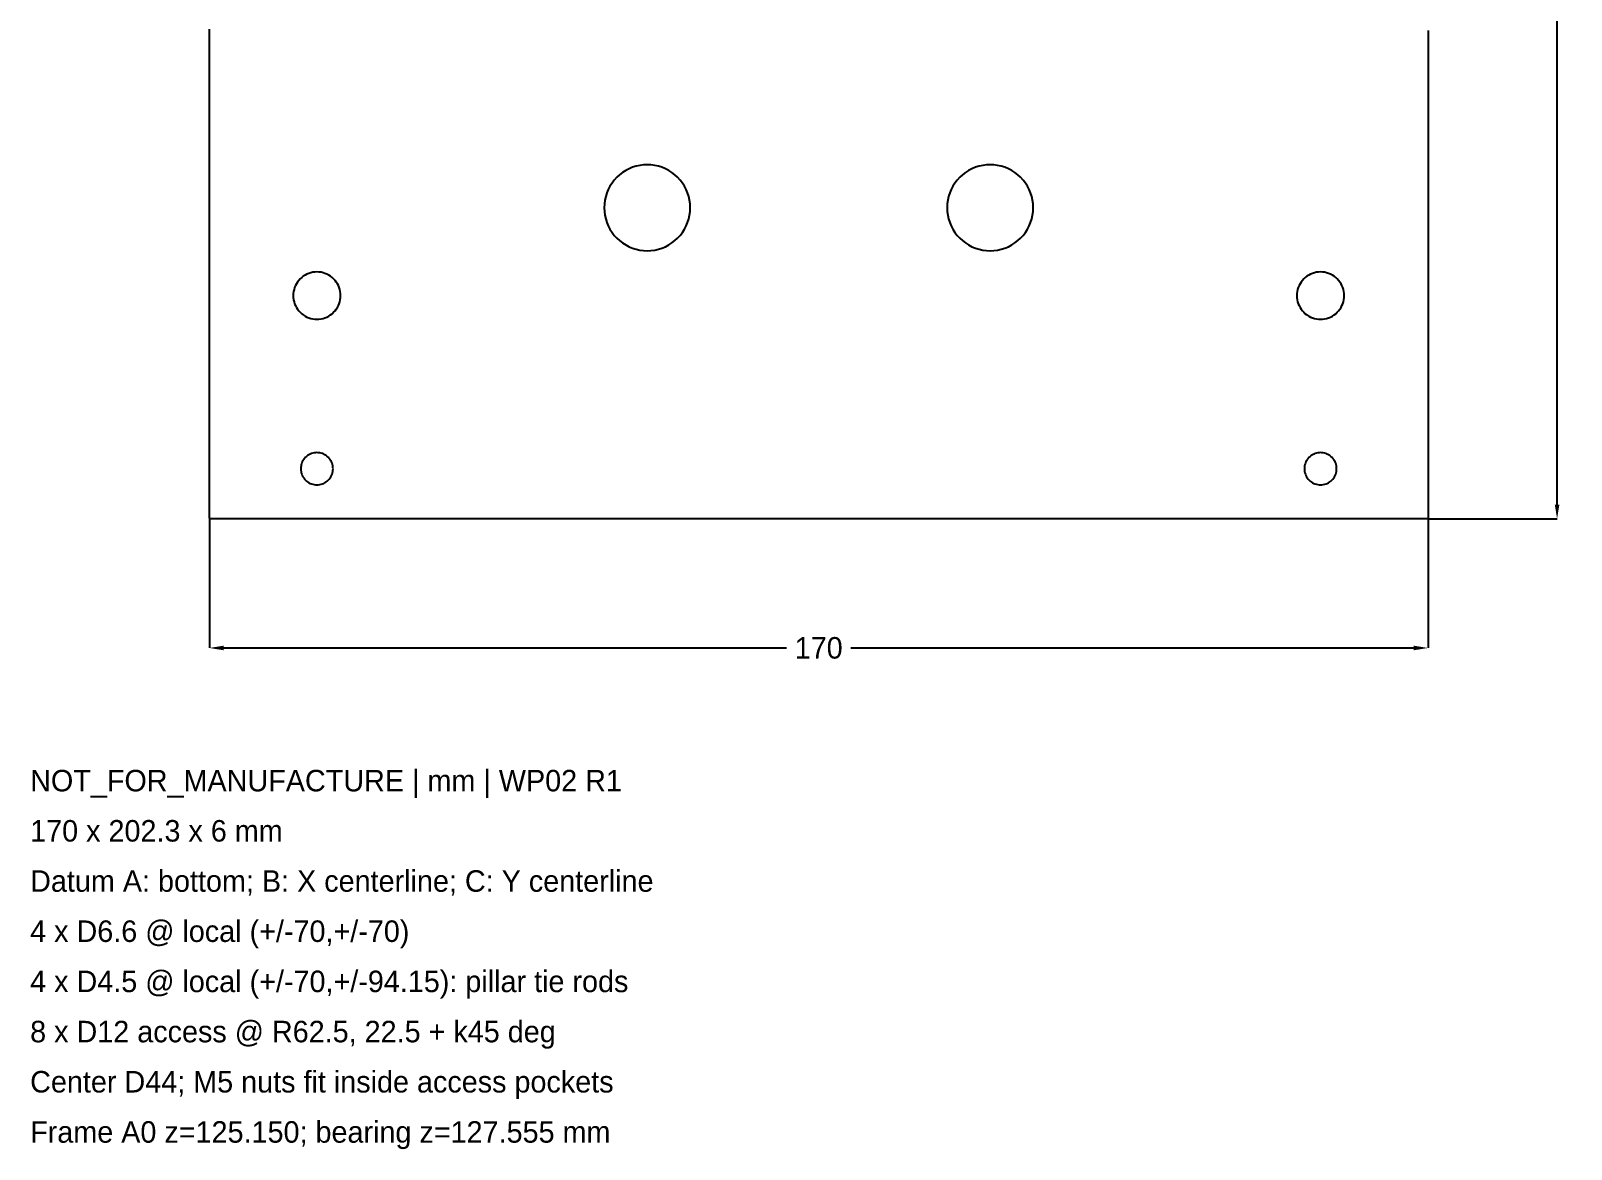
# Model space of a CAD drawing. Header units: millimetres. Extents: x -110 to 794, y -560 to 126.
# Drawn here: x -109.9 to 105, y -189.1 to -33.1 of the extents above; entities that cross this region are included whole.
import ezdxf

# ---------------------------------------------------------------- set-up
doc = ezdxf.new("R2010")
doc.units = ezdxf.units.MM
for name, color, linetype in [('REFERENCE_DIMENSIONS', 2, 'Continuous'), ('REFERENCE_GEOMETRY', 7, 'Continuous'), ('REFERENCE_NOTES', 3, 'Continuous')]:
    doc.layers.add(name, color=color, linetype=linetype)
doc.dimstyles.get("Standard").update_dxf_attribs({"dimtxt": 2.5, "dimasz": 2.5, "dimexe": 1.25, "dimexo": 0.625, "dimtad": 1, "dimcen": 2.5, "dimazin": 3, "dimtfac": 1, "dimtmove": 0, "dimatfit": 3})

# ---------------------------------------------------------------- blocks, each defined once
blk = doc.blocks.new('_CLOSEDFILLED')
at = {"color": 0, "linetype": 'BYBLOCK'}
blk.add_solid([(-1, 0.16), (0, 0), (-1, -0.16)], dxfattribs=at)
blk = doc.blocks.new('*D1')
for p, q in [((-85, -101.15), (-85, -119.15)), ((85, -101.15), (85, -119.15)), ((-83, -119.15), (-4.5, -119.15)), ((4.5, -119.15), (83, -119.15))]:
    blk.add_line(p, q)
at = {"layer": 'Defpoints'}
for p in [(-85, -101.15), (85, -101.15), (-85, -119.15)]:
    blk.add_point(p, dxfattribs=at)
at = {"layer": 'REFERENCE_DIMENSIONS', "xscale": 2, "yscale": 2, "rotation": 180}
blk.add_blockref('_CLOSEDFILLED', (-85, -119.15), dxfattribs=at)
at = {"layer": 'REFERENCE_DIMENSIONS', "xscale": 2, "yscale": 2}
blk.add_blockref('_CLOSEDFILLED', (85, -119.15), dxfattribs=at)
at = {"layer": 'REFERENCE_DIMENSIONS', "insert": (0, -119.15), "char_height": 3, "attachment_point": 5}
blk.add_mtext('170', dxfattribs=at)
blk = doc.blocks.new('*D2')
for p, q in [((85, 101.15), (103, 101.15)), ((103, 7.5), (103, 99.15)), ((103, -99.15), (103, -7.5)), ((85, -101.15), (103, -101.15))]:
    blk.add_line(p, q)
at = {"layer": 'Defpoints'}
for p in [(85, 101.15), (85, -101.15), (103, -101.15)]:
    blk.add_point(p, dxfattribs=at)
at = {"layer": 'REFERENCE_DIMENSIONS', "xscale": 2, "yscale": 2}
for p, rotation in [((103, 101.15), 90), ((103, -101.15), 270)]:
    blk.add_blockref('_CLOSEDFILLED', p, dxfattribs=dict(at, rotation=rotation))
at = {"layer": 'REFERENCE_DIMENSIONS', "insert": (103, 0), "char_height": 3, "attachment_point": 5, "rotation": 90}
blk.add_mtext('202,3', dxfattribs=at)

msp = doc.modelspace()

# ---------------------------------------------------------------- linework, layer by layer
at = {"layer": 'REFERENCE_GEOMETRY'}
msp.add_lwpolyline([(85, -33.0387), (85, -33.2887), (85, -33.5386), (85, -33.7886), (85, -34.0385), (85, -34.2885), (85, -34.5384), (85, -34.7884), (85, -35.0383), (85, -35.2883), (85, -35.5382), (85, -35.7882), (85, -36.0381), (85, -36.2881), (85, -36.538), (85, -36.788), (85, -37.0379), (85, -37.2879), (85, -37.5378), (85, -37.7878), (85, -38.0377), (85, -38.2877), (85, -38.5376), (85, -38.7876), (85, -39.0375), (85, -39.2875), (85, -39.5374), (85, -39.7874), (85, -40.0373), (85, -40.2873), (85, -40.5372), (85, -40.7872), (85, -41.0371), (85, -41.2871), (85, -41.537), (85, -41.787), (85, -42.0369), (85, -42.2869), (85, -42.5368), (85, -42.7868), (85, -43.0367), (85, -43.2867), (85, -43.5366), (85, -43.7866), (85, -44.0365), (85, -44.2865), (85, -44.5364), (85, -44.7864), (85, -45.0363), (85, -45.2863), (85, -45.5362), (85, -45.7862), (85, -46.0361), (85, -46.2861), (85, -46.536), (85, -46.786), (85, -47.0359), (85, -47.2859), (85, -47.5358), (85, -47.7858), (85, -48.0357), (85, -48.2856), (85, -48.5356), (85, -48.7855), (85, -49.0355), (85, -49.2854), (85, -49.5354), (85, -49.7853), (85, -50.0353), (85, -50.2852), (85, -50.5352), (85, -50.7851), (85, -51.0351), (85, -51.285), (85, -51.535), (85, -51.7849), (85, -52.0349), (85, -52.2848), (85, -52.5348), (85, -52.7847), (85, -53.0347), (85, -53.2846), (85, -53.5346), (85, -53.7845), (85, -54.0345), (85, -54.2844), (85, -54.5344), (85, -54.7843), (85, -55.0343), (85, -55.2842), (85, -55.5342), (85, -55.7841), (85, -56.0341), (85, -56.284), (85, -56.534), (85, -56.7839), (85, -57.0339), (85, -57.2838), (85, -57.5338), (85, -57.7837), (85, -58.0337), (85, -58.2836), (85, -58.5336), (85, -58.7835), (85, -59.0335), (85, -59.2834), (85, -59.5334), (85, -59.7833), (85, -60.0333), (85, -60.2832), (85, -60.5332), (85, -60.7831), (85, -61.0331), (85, -61.283), (85, -61.533), (85, -61.7829), (85, -62.0329), (85, -62.2828), (85, -62.5328), (85, -62.7827), (85, -63.0327), (85, -63.2826), (85, -63.5326), (85, -63.7825), (85, -64.0325), (85, -64.2824), (85, -64.5324), (85, -64.7823), (85, -65.0323), (85, -65.2822), (85, -65.5322), (85, -65.7821), (85, -66.0321), (85, -66.282), (85, -66.532), (85, -66.7819), (85, -67.0319), (85, -67.2818), (85, -67.5318), (85, -67.7817), (85, -68.0317), (85, -68.2816), (85, -68.5316), (85, -68.7815), (85, -69.0315), (85, -69.2814), (85, -69.5314), (85, -69.7813), (85, -70.0313), (85, -70.2812), (85, -70.5312), (85, -70.7811), (85, -71.0311), (85, -71.281), (85, -71.531), (85, -71.7809), (85, -72.0309), (85, -72.2808), (85, -72.5308), (85, -72.7807), (85, -73.0307), (85, -73.2806), (85, -73.5306), (85, -73.7805), (85, -74.0305), (85, -74.2804), (85, -74.5304), (85, -74.7803), (85, -75.0303), (85, -75.2802), (85, -75.5302), (85, -75.7801), (85, -76.0301), (85, -76.28), (85, -76.53), (85, -76.7799), (85, -77.0299), (85, -77.2798), (85, -77.5298), (85, -77.7797), (85, -78.0297), (85, -78.2796), (85, -78.5296), (85, -78.7795), (85, -79.0295), (85, -79.2794), (85, -79.5294), (85, -79.7793), (85, -80.0293), (85, -80.2792), (85, -80.5292), (85, -80.7791), (85, -81.0291), (85, -81.279), (85, -81.529), (85, -81.7789), (85, -82.0289), (85, -82.2788), (85, -82.5288), (85, -82.7787), (85, -83.0287), (85, -83.2786), (85, -83.5285), (85, -83.7785), (85, -84.0284), (85, -84.2784), (85, -84.5283), (85, -84.7783), (85, -85.0282), (85, -85.2782), (85, -85.5281), (85, -85.7781), (85, -86.028), (85, -86.278), (85, -86.5279), (85, -86.7779), (85, -87.0278), (85, -87.2778), (85, -87.5277), (85, -87.7777), (85, -88.0276), (85, -88.2776), (85, -88.5275), (85, -88.7775), (85, -89.0274), (85, -89.2774), (85, -89.5273), (85, -89.7773), (85, -90.0272), (85, -90.2772), (85, -90.5271), (85, -90.7771), (85, -91.027), (85, -91.277), (85, -91.5269), (85, -91.7769), (85, -92.0268), (85, -92.2768), (85, -92.5267), (85, -92.7767), (85, -93.0266), (85, -93.2766), (85, -93.5265), (85, -93.7765), (85, -94.0264), (85, -94.2764), (85, -94.5263), (85, -94.7763), (85, -95.0262), (85, -95.2762), (85, -95.5261), (85, -95.7761), (85, -96.026), (85, -96.276), (85, -96.5259), (85, -96.7759), (85, -97.0258), (85, -97.2758), (85, -97.5257), (85, -97.7757), (85, -98.0256), (85, -98.2756), (85, -98.5255), (85, -98.7755), (85, -99.0254), (85, -99.2754), (85, -99.5253), (85, -99.7753), (85, -100.0252), (85, -100.2752), (85, -100.5251), (85, -100.7751), (85, -101.025), (84.875, -101.15), (84.6251, -101.15), (84.3751, -101.15), (84.1252, -101.15), (83.8752, -101.15), (83.6253, -101.15), (83.3753, -101.15), (83.1254, -101.15), (82.8754, -101.15), (82.6255, -101.15), (82.3755, -101.15), (82.1256, -101.15), (81.8756, -101.15), (81.6257, -101.15), (81.3757, -101.15), (81.1258, -101.15), (80.8758, -101.15), (80.6259, -101.15), (80.3759, -101.15), (80.126, -101.15), (79.876, -101.15), (79.6261, -101.15), (79.3761, -101.15), (79.1262, -101.15), (78.8762, -101.15), (78.6263, -101.15), (78.3763, -101.15), (78.1264, -101.15), (77.8764, -101.15), (77.6265, -101.15), (77.3765, -101.15), (77.1266, -101.15), (76.8766, -101.15), (76.6267, -101.15), (76.3767, -101.15), (76.1268, -101.15), (75.8768, -101.15), (75.6269, -101.15), (75.3769, -101.15), (75.127, -101.15), (74.877, -101.15), (74.6271, -101.15), (74.3771, -101.15), (74.1272, -101.15), (73.8772, -101.15), (73.6273, -101.15), (73.3773, -101.15), (73.1274, -101.15), (72.8774, -101.15), (72.6275, -101.15), (72.3775, -101.15), (72.1276, -101.15), (71.8776, -101.15), (71.6277, -101.15), (71.3777, -101.15), (71.1278, -101.15), (70.8778, -101.15), (70.6279, -101.15), (70.3779, -101.15), (70.128, -101.15), (69.878, -101.15), (69.6281, -101.15), (69.3781, -101.15), (69.1282, -101.15), (68.8782, -101.15), (68.6283, -101.15), (68.3783, -101.15), (68.1284, -101.15), (67.8784, -101.15), (67.6285, -101.15), (67.3785, -101.15), (67.1286, -101.15), (66.8787, -101.15), (66.6287, -101.15), (66.3788, -101.15), (66.1288, -101.15), (65.8789, -101.15), (65.6289, -101.15), (65.379, -101.15), (65.129, -101.15), (64.8791, -101.15), (64.6291, -101.15), (64.3792, -101.15), (64.1292, -101.15), (63.8793, -101.15), (63.6293, -101.15), (63.3794, -101.15), (63.1294, -101.15), (62.8795, -101.15), (62.6295, -101.15), (62.3796, -101.15), (62.1296, -101.15), (61.8797, -101.15), (61.6297, -101.15), (61.3798, -101.15), (61.1298, -101.15), (60.8799, -101.15), (60.6299, -101.15), (60.38, -101.15), (60.13, -101.15), (59.8801, -101.15), (59.6301, -101.15), (59.3802, -101.15), (59.1302, -101.15), (58.8803, -101.15), (58.6303, -101.15), (58.3804, -101.15), (58.1304, -101.15), (57.8805, -101.15), (57.6305, -101.15), (57.3806, -101.15), (57.1306, -101.15), (56.8807, -101.15), (56.6307, -101.15), (56.3808, -101.15), (56.1308, -101.15), (55.8809, -101.15), (55.6309, -101.15), (55.381, -101.15), (55.131, -101.15), (54.8811, -101.15), (54.6311, -101.15), (54.3812, -101.15), (54.1312, -101.15), (53.8813, -101.15), (53.6313, -101.15), (53.3814, -101.15), (53.1314, -101.15), (52.8815, -101.15), (52.6315, -101.15), (52.3816, -101.15), (52.1316, -101.15), (51.8817, -101.15), (51.6317, -101.15), (51.3818, -101.15), (51.1318, -101.15), (50.8819, -101.15), (50.6319, -101.15), (50.382, -101.15), (50.132, -101.15), (49.8821, -101.15), (49.6321, -101.15), (49.3822, -101.15), (49.1322, -101.15), (48.8823, -101.15), (48.6323, -101.15), (48.3824, -101.15), (48.1324, -101.15), (47.8825, -101.15), (47.6325, -101.15), (47.3826, -101.15), (47.1326, -101.15), (46.8827, -101.15), (46.6327, -101.15), (46.3828, -101.15), (46.1328, -101.15), (45.8829, -101.15), (45.6329, -101.15), (45.383, -101.15), (45.133, -101.15), (44.8831, -101.15), (44.6331, -101.15), (44.3832, -101.15), (44.1332, -101.15), (43.8833, -101.15), (43.6333, -101.15), (43.3834, -101.15), (43.1334, -101.15), (42.8835, -101.15), (42.6335, -101.15), (42.3836, -101.15), (42.1336, -101.15), (41.8837, -101.15), (41.6337, -101.15), (41.3838, -101.15), (41.1338, -101.15), (40.8839, -101.15), (40.6339, -101.15), (40.384, -101.15), (40.134, -101.15), (39.8841, -101.15), (39.6341, -101.15), (39.3842, -101.15), (39.1342, -101.15), (38.8843, -101.15), (38.6343, -101.15), (38.3844, -101.15), (38.1344, -101.15), (37.8845, -101.15), (37.6345, -101.15), (37.3846, -101.15), (37.1346, -101.15), (36.8847, -101.15), (36.6347, -101.15), (36.3848, -101.15), (36.1348, -101.15), (35.8849, -101.15), (35.6349, -101.15), (35.385, -101.15), (35.135, -101.15), (34.8851, -101.15), (34.6351, -101.15), (34.3852, -101.15), (34.1352, -101.15), (33.8853, -101.15), (33.6353, -101.15), (33.3854, -101.15), (33.1354, -101.15), (32.8855, -101.15), (32.6355, -101.15), (32.3856, -101.15), (32.1356, -101.15), (31.8857, -101.15), (31.6358, -101.15), (31.3858, -101.15), (31.1359, -101.15), (30.8859, -101.15), (30.636, -101.15), (30.386, -101.15), (30.1361, -101.15), (29.8861, -101.15), (29.6362, -101.15), (29.3862, -101.15), (29.1363, -101.15), (28.8863, -101.15), (28.6364, -101.15), (28.3864, -101.15), (28.1365, -101.15), (27.8865, -101.15), (27.6366, -101.15), (27.3866, -101.15), (27.1367, -101.15), (26.8867, -101.15), (26.6368, -101.15), (26.3868, -101.15), (26.1369, -101.15), (25.8869, -101.15), (25.637, -101.15), (25.387, -101.15), (25.1371, -101.15), (24.8871, -101.15), (24.6372, -101.15), (24.3872, -101.15), (24.1373, -101.15), (23.8873, -101.15), (23.6374, -101.15), (23.3874, -101.15), (23.1375, -101.15), (22.8875, -101.15), (22.6376, -101.15), (22.3876, -101.15), (22.1377, -101.15), (21.8877, -101.15), (21.6378, -101.15), (21.3878, -101.15), (21.1379, -101.15), (20.8879, -101.15), (20.638, -101.15), (20.388, -101.15), (20.1381, -101.15), (19.8881, -101.15), (19.6382, -101.15), (19.3882, -101.15), (19.1383, -101.15), (18.8883, -101.15), (18.6384, -101.15), (18.3884, -101.15), (18.1385, -101.15), (17.8885, -101.15), (17.6386, -101.15), (17.3886, -101.15), (17.1387, -101.15), (16.8887, -101.15), (16.6388, -101.15), (16.3888, -101.15), (16.1389, -101.15), (15.8889, -101.15), (15.639, -101.15), (15.389, -101.15), (15.1391, -101.15), (14.8891, -101.15), (14.6392, -101.15), (14.3892, -101.15), (14.1393, -101.15), (13.8893, -101.15), (13.6394, -101.15), (13.3894, -101.15), (13.1395, -101.15), (12.8895, -101.15), (12.6396, -101.15), (12.3896, -101.15), (12.1397, -101.15), (11.8897, -101.15), (11.6398, -101.15), (11.3898, -101.15), (11.1399, -101.15), (10.8899, -101.15), (10.64, -101.15), (10.39, -101.15), (10.1401, -101.15), (9.8901, -101.15), (9.6402, -101.15), (9.3902, -101.15), (9.1403, -101.15), (8.8903, -101.15), (8.6404, -101.15), (8.3904, -101.15), (8.1405, -101.15), (7.8905, -101.15), (7.6406, -101.15), (7.3906, -101.15), (7.1407, -101.15), (6.8907, -101.15), (6.6408, -101.15), (6.3908, -101.15), (6.1409, -101.15), (5.8909, -101.15), (5.641, -101.15), (5.391, -101.15), (5.1411, -101.15), (4.8911, -101.15), (4.6412, -101.15), (4.3912, -101.15), (4.1413, -101.15), (3.8913, -101.15), (3.6414, -101.15), (3.3914, -101.15), (3.1415, -101.15), (2.8915, -101.15), (2.6416, -101.15), (2.3916, -101.15), (2.1417, -101.15), (1.8917, -101.15), (1.6418, -101.15), (1.3918, -101.15), (1.1419, -101.15), (0.8919, -101.15), (0.642, -101.15), (0.392, -101.15), (0.1421, -101.15), (-0.1079, -101.15), (-0.3578, -101.15), (-0.6078, -101.15), (-0.8577, -101.15), (-1.1077, -101.15), (-1.3576, -101.15), (-1.6076, -101.15), (-1.8575, -101.15), (-2.1075, -101.15), (-2.3574, -101.15), (-2.6074, -101.15), (-2.8573, -101.15), (-3.1073, -101.15), (-3.3572, -101.15), (-3.6072, -101.15), (-3.8571, -101.15), (-4.107, -101.15), (-4.357, -101.15), (-4.6069, -101.15), (-4.8569, -101.15), (-5.1068, -101.15), (-5.3568, -101.15), (-5.6067, -101.15), (-5.8567, -101.15), (-6.1066, -101.15), (-6.3566, -101.15), (-6.6065, -101.15), (-6.8565, -101.15), (-7.1064, -101.15), (-7.3564, -101.15), (-7.6063, -101.15), (-7.8563, -101.15), (-8.1062, -101.15), (-8.3562, -101.15), (-8.6061, -101.15), (-8.8561, -101.15), (-9.106, -101.15), (-9.356, -101.15), (-9.6059, -101.15), (-9.8559, -101.15), (-10.1058, -101.15), (-10.3558, -101.15), (-10.6057, -101.15), (-10.8557, -101.15), (-11.1056, -101.15), (-11.3556, -101.15), (-11.6055, -101.15), (-11.8555, -101.15), (-12.1054, -101.15), (-12.3554, -101.15), (-12.6053, -101.15), (-12.8553, -101.15), (-13.1052, -101.15), (-13.3552, -101.15), (-13.6051, -101.15), (-13.8551, -101.15), (-14.105, -101.15), (-14.355, -101.15), (-14.6049, -101.15), (-14.8549, -101.15), (-15.1048, -101.15), (-15.3548, -101.15), (-15.6047, -101.15), (-15.8547, -101.15), (-16.1046, -101.15), (-16.3546, -101.15), (-16.6045, -101.15), (-16.8545, -101.15), (-17.1044, -101.15), (-17.3544, -101.15), (-17.6043, -101.15), (-17.8543, -101.15), (-18.1042, -101.15), (-18.3542, -101.15), (-18.6041, -101.15), (-18.8541, -101.15), (-19.104, -101.15), (-19.354, -101.15), (-19.6039, -101.15), (-19.8539, -101.15), (-20.1038, -101.15), (-20.3538, -101.15), (-20.6037, -101.15), (-20.8537, -101.15), (-21.1036, -101.15), (-21.3536, -101.15), (-21.6035, -101.15), (-21.8535, -101.15), (-22.1034, -101.15), (-22.3534, -101.15), (-22.6033, -101.15), (-22.8533, -101.15), (-23.1032, -101.15), (-23.3532, -101.15), (-23.6031, -101.15), (-23.8531, -101.15), (-24.103, -101.15), (-24.353, -101.15), (-24.6029, -101.15), (-24.8529, -101.15), (-25.1028, -101.15), (-25.3528, -101.15), (-25.6027, -101.15), (-25.8527, -101.15), (-26.1026, -101.15), (-26.3526, -101.15), (-26.6025, -101.15), (-26.8525, -101.15), (-27.1024, -101.15), (-27.3524, -101.15), (-27.6023, -101.15), (-27.8523, -101.15), (-28.1022, -101.15), (-28.3522, -101.15), (-28.6021, -101.15), (-28.8521, -101.15), (-29.102, -101.15), (-29.352, -101.15), (-29.6019, -101.15), (-29.8519, -101.15), (-30.1018, -101.15), (-30.3518, -101.15), (-30.6017, -101.15), (-30.8517, -101.15), (-31.1016, -101.15), (-31.3516, -101.15), (-31.6015, -101.15), (-31.8515, -101.15), (-32.1014, -101.15), (-32.3514, -101.15), (-32.6013, -101.15), (-32.8513, -101.15), (-33.1012, -101.15), (-33.3512, -101.15), (-33.6011, -101.15), (-33.8511, -101.15), (-34.101, -101.15), (-34.351, -101.15), (-34.6009, -101.15), (-34.8509, -101.15), (-35.1008, -101.15), (-35.3508, -101.15), (-35.6007, -101.15), (-35.8507, -101.15), (-36.1006, -101.15), (-36.3506, -101.15), (-36.6005, -101.15), (-36.8505, -101.15), (-37.1004, -101.15), (-37.3504, -101.15), (-37.6003, -101.15), (-37.8503, -101.15), (-38.1002, -101.15), (-38.3502, -101.15), (-38.6001, -101.15), (-38.8501, -101.15), (-39.1, -101.15), (-39.3499, -101.15), (-39.5999, -101.15), (-39.8498, -101.15), (-40.0998, -101.15), (-40.3497, -101.15), (-40.5997, -101.15), (-40.8496, -101.15), (-41.0996, -101.15), (-41.3495, -101.15), (-41.5995, -101.15), (-41.8494, -101.15), (-42.0994, -101.15), (-42.3493, -101.15), (-42.5993, -101.15), (-42.8492, -101.15), (-43.0992, -101.15), (-43.3491, -101.15), (-43.5991, -101.15), (-43.849, -101.15), (-44.099, -101.15), (-44.3489, -101.15), (-44.5989, -101.15), (-44.8488, -101.15), (-45.0988, -101.15), (-45.3487, -101.15), (-45.5987, -101.15), (-45.8486, -101.15), (-46.0986, -101.15), (-46.3485, -101.15), (-46.5985, -101.15), (-46.8484, -101.15), (-47.0984, -101.15), (-47.3483, -101.15), (-47.5983, -101.15), (-47.8482, -101.15), (-48.0982, -101.15), (-48.3481, -101.15), (-48.5981, -101.15), (-48.848, -101.15), (-49.098, -101.15), (-49.3479, -101.15), (-49.5979, -101.15), (-49.8478, -101.15), (-50.0978, -101.15), (-50.3477, -101.15), (-50.5977, -101.15), (-50.8476, -101.15), (-51.0976, -101.15), (-51.3475, -101.15), (-51.5975, -101.15), (-51.8474, -101.15), (-52.0974, -101.15), (-52.3473, -101.15), (-52.5973, -101.15), (-52.8472, -101.15), (-53.0972, -101.15), (-53.3471, -101.15), (-53.5971, -101.15), (-53.847, -101.15), (-54.097, -101.15), (-54.3469, -101.15), (-54.5969, -101.15), (-54.8468, -101.15), (-55.0968, -101.15), (-55.3467, -101.15), (-55.5967, -101.15), (-55.8466, -101.15), (-56.0966, -101.15), (-56.3465, -101.15), (-56.5965, -101.15), (-56.8464, -101.15), (-57.0964, -101.15), (-57.3463, -101.15), (-57.5963, -101.15), (-57.8462, -101.15), (-58.0962, -101.15), (-58.3461, -101.15), (-58.5961, -101.15), (-58.846, -101.15), (-59.096, -101.15), (-59.3459, -101.15), (-59.5959, -101.15), (-59.8458, -101.15), (-60.0958, -101.15), (-60.3457, -101.15), (-60.5957, -101.15), (-60.8456, -101.15), (-61.0956, -101.15), (-61.3455, -101.15), (-61.5955, -101.15), (-61.8454, -101.15), (-62.0954, -101.15), (-62.3453, -101.15), (-62.5953, -101.15), (-62.8452, -101.15), (-63.0952, -101.15), (-63.3451, -101.15), (-63.5951, -101.15), (-63.845, -101.15), (-64.095, -101.15), (-64.3449, -101.15), (-64.5949, -101.15), (-64.8448, -101.15), (-65.0948, -101.15), (-65.3447, -101.15), (-65.5947, -101.15), (-65.8446, -101.15), (-66.0946, -101.15), (-66.3445, -101.15), (-66.5945, -101.15), (-66.8444, -101.15), (-67.0944, -101.15), (-67.3443, -101.15), (-67.5943, -101.15), (-67.8442, -101.15), (-68.0942, -101.15), (-68.3441, -101.15), (-68.5941, -101.15), (-68.844, -101.15), (-69.094, -101.15), (-69.3439, -101.15), (-69.5939, -101.15), (-69.8438, -101.15), (-70.0938, -101.15), (-70.3437, -101.15), (-70.5937, -101.15), (-70.8436, -101.15), (-71.0936, -101.15), (-71.3435, -101.15), (-71.5935, -101.15), (-71.8434, -101.15), (-72.0934, -101.15), (-72.3433, -101.15), (-72.5933, -101.15), (-72.8432, -101.15), (-73.0932, -101.15), (-73.3431, -101.15), (-73.5931, -101.15), (-73.843, -101.15), (-74.093, -101.15), (-74.3429, -101.15), (-74.5928, -101.15), (-74.8428, -101.15), (-75.0927, -101.15), (-75.3427, -101.15), (-75.5926, -101.15), (-75.8426, -101.15), (-76.0925, -101.15), (-76.3425, -101.15), (-76.5924, -101.15), (-76.8424, -101.15), (-77.0923, -101.15), (-77.3423, -101.15), (-77.5922, -101.15), (-77.8422, -101.15), (-78.0921, -101.15), (-78.3421, -101.15), (-78.592, -101.15), (-78.842, -101.15), (-79.0919, -101.15), (-79.3419, -101.15), (-79.5918, -101.15), (-79.8418, -101.15), (-80.0917, -101.15), (-80.3417, -101.15), (-80.5916, -101.15), (-80.8416, -101.15), (-81.0915, -101.15), (-81.3415, -101.15), (-81.5914, -101.15), (-81.8414, -101.15), (-82.0913, -101.15), (-82.3413, -101.15), (-82.5912, -101.15), (-82.8412, -101.15), (-83.0911, -101.15), (-83.3411, -101.15), (-83.591, -101.15), (-83.841, -101.15), (-84.0909, -101.15), (-84.3409, -101.15), (-84.5908, -101.15), (-84.8408, -101.15), (-85, -101.0593), (-85, -100.8093), (-85, -100.5594), (-85, -100.3094), (-85, -100.0595), (-85, -99.8095), (-85, -99.5596), (-85, -99.3096), (-85, -99.0597), (-85, -98.8097), (-85, -98.5598), (-85, -98.3098), (-85, -98.0599), (-85, -97.8099), (-85, -97.56), (-85, -97.31), (-85, -97.0601), (-85, -96.8101), (-85, -96.5602), (-85, -96.3102), (-85, -96.0603), (-85, -95.8103), (-85, -95.5604), (-85, -95.3104), (-85, -95.0605), (-85, -94.8105), (-85, -94.5606), (-85, -94.3106), (-85, -94.0607), (-85, -93.8107), (-85, -93.5608), (-85, -93.3108), (-85, -93.0609), (-85, -92.8109), (-85, -92.561), (-85, -92.311), (-85, -92.0611), (-85, -91.8111), (-85, -91.5612), (-85, -91.3112), (-85, -91.0613), (-85, -90.8113), (-85, -90.5614), (-85, -90.3114), (-85, -90.0615), (-85, -89.8115), (-85, -89.5616), (-85, -89.3116), (-85, -89.0617), (-85, -88.8117), (-85, -88.5618), (-85, -88.3118), (-85, -88.0619), (-85, -87.8119), (-85, -87.562), (-85, -87.312), (-85, -87.0621), (-85, -86.8121), (-85, -86.5622), (-85, -86.3122), (-85, -86.0623), (-85, -85.8123), (-85, -85.5624), (-85, -85.3124), (-85, -85.0625), (-85, -84.8125), (-85, -84.5626), (-85, -84.3126), (-85, -84.0627), (-85, -83.8127), (-85, -83.5628), (-85, -83.3128), (-85, -83.0629), (-85, -82.8129), (-85, -82.563), (-85, -82.313), (-85, -82.0631), (-85, -81.8131), (-85, -81.5632), (-85, -81.3132), (-85, -81.0633), (-85, -80.8133), (-85, -80.5634), (-85, -80.3134), (-85, -80.0635), (-85, -79.8135), (-85, -79.5636), (-85, -79.3136), (-85, -79.0637), (-85, -78.8137), (-85, -78.5638), (-85, -78.3138), (-85, -78.0639), (-85, -77.8139), (-85, -77.564), (-85, -77.314), (-85, -77.0641), (-85, -76.8141), (-85, -76.5642), (-85, -76.3142), (-85, -76.0643), (-85, -75.8144), (-85, -75.5644), (-85, -75.3145), (-85, -75.0645), (-85, -74.8146), (-85, -74.5646), (-85, -74.3147), (-85, -74.0647), (-85, -73.8148), (-85, -73.5648), (-85, -73.3149), (-85, -73.0649), (-85, -72.815), (-85, -72.565), (-85, -72.3151), (-85, -72.0651), (-85, -71.8152), (-85, -71.5652), (-85, -71.3153), (-85, -71.0653), (-85, -70.8154), (-85, -70.5654), (-85, -70.3155), (-85, -70.0655), (-85, -69.8156), (-85, -69.5656), (-85, -69.3157), (-85, -69.0657), (-85, -68.8158), (-85, -68.5658), (-85, -68.3159), (-85, -68.0659), (-85, -67.816), (-85, -67.566), (-85, -67.3161), (-85, -67.0661), (-85, -66.8162), (-85, -66.5662), (-85, -66.3163), (-85, -66.0663), (-85, -65.8164), (-85, -65.5664), (-85, -65.3165), (-85, -65.0665), (-85, -64.8166), (-85, -64.5666), (-85, -64.3167), (-85, -64.0667), (-85, -63.8168), (-85, -63.5668), (-85, -63.3169), (-85, -63.0669), (-85, -62.817), (-85, -62.567), (-85, -62.3171), (-85, -62.0671), (-85, -61.8172), (-85, -61.5672), (-85, -61.3173), (-85, -61.0673), (-85, -60.8174), (-85, -60.5674), (-85, -60.3175), (-85, -60.0675), (-85, -59.8176), (-85, -59.5676), (-85, -59.3177), (-85, -59.0677), (-85, -58.8178), (-85, -58.5678), (-85, -58.3179), (-85, -58.0679), (-85, -57.818), (-85, -57.568), (-85, -57.3181), (-85, -57.0681), (-85, -56.8182), (-85, -56.5682), (-85, -56.3183), (-85, -56.0683), (-85, -55.8184), (-85, -55.5684), (-85, -55.3185), (-85, -55.0685), (-85, -54.8186), (-85, -54.5686), (-85, -54.3187), (-85, -54.0687), (-85, -53.8188), (-85, -53.5688), (-85, -53.3189), (-85, -53.0689), (-85, -52.819), (-85, -52.569), (-85, -52.3191), (-85, -52.0691), (-85, -51.8192), (-85, -51.5692), (-85, -51.3193), (-85, -51.0693), (-85, -50.8194), (-85, -50.5694), (-85, -50.3195), (-85, -50.0695), (-85, -49.8196), (-85, -49.5696), (-85, -49.3197), (-85, -49.0697), (-85, -48.8198), (-85, -48.5698), (-85, -48.3199), (-85, -48.0699), (-85, -47.82), (-85, -47.57), (-85, -47.3201), (-85, -47.0701), (-85, -46.8202), (-85, -46.5702), (-85, -46.3203), (-85, -46.0703), (-85, -45.8204), (-85, -45.5704), (-85, -45.3205), (-85, -45.0705), (-85, -44.8206), (-85, -44.5706), (-85, -44.3207), (-85, -44.0707), (-85, -43.8208), (-85, -43.5708), (-85, -43.3209), (-85, -43.0709), (-85, -42.821), (-85, -42.571), (-85, -42.3211), (-85, -42.0711), (-85, -41.8212), (-85, -41.5712), (-85, -41.3213), (-85, -41.0713), (-85, -40.8214), (-85, -40.5715), (-85, -40.3215), (-85, -40.0716), (-85, -39.8216), (-85, -39.5717), (-85, -39.3217), (-85, -39.0718), (-85, -38.8218), (-85, -38.5719), (-85, -38.3219), (-85, -38.072), (-85, -37.822), (-85, -37.5721), (-85, -37.3221), (-85, -37.0722), (-85, -36.8222), (-85, -36.5723), (-85, -36.3223), (-85, -36.0724), (-85, -35.8224), (-85, -35.5725), (-85, -35.3225), (-85, -35.0726), (-85, -34.8226), (-85, -34.5727), (-85, -34.3227), (-85, -34.0728), (-85, -33.8228), (-85, -33.5729), (-85, -33.3229), (-85, -33.073), (-85, -32.823)], dxfattribs=at)
for points in [[(-17.9177, -57.7425), (-17.9405, -57.2195), (-18.0089, -56.7006), (-18.1222, -56.1896), (-18.2796, -55.6903), (-18.4799, -55.2068), (-18.7216, -54.7425), (-19.0028, -54.301), (-19.3214, -53.8857), (-19.6751, -53.4998), (-20.061, -53.1462), (-20.4763, -52.8276), (-20.9177, -52.5463), (-21.382, -52.3046), (-21.8656, -52.1043), (-22.3648, -51.9469), (-22.8758, -51.8336), (-23.3948, -51.7653), (-23.9177, -51.7425), (-24.4406, -51.7653), (-24.9596, -51.8336), (-25.4706, -51.9469), (-25.9698, -52.1043), (-26.4534, -52.3046), (-26.9177, -52.5463), (-27.3592, -52.8276), (-27.7744, -53.1462), (-28.1604, -53.4998), (-28.514, -53.8857), (-28.8326, -54.301), (-29.1139, -54.7425), (-29.3556, -55.2068), (-29.5559, -55.6903), (-29.7133, -56.1896), (-29.8266, -56.7006), (-29.8949, -57.2195), (-29.9177, -57.7425), (-29.8949, -58.2654), (-29.8266, -58.7844), (-29.7133, -59.2954), (-29.5559, -59.7946), (-29.3556, -60.2782), (-29.1139, -60.7425), (-28.8326, -61.1839), (-28.514, -61.5992), (-28.1604, -61.9851), (-27.7744, -62.3387), (-27.3592, -62.6574), (-26.9177, -62.9386), (-26.4534, -63.1803), (-25.9698, -63.3806), (-25.4706, -63.538), (-24.9596, -63.6513), (-24.4406, -63.7196), (-23.9177, -63.7425), (-23.3948, -63.7196), (-22.8758, -63.6513), (-22.3648, -63.538), (-21.8656, -63.3806), (-21.382, -63.1803), (-20.9177, -62.9386), (-20.4763, -62.6574), (-20.061, -62.3387), (-19.6751, -61.9851), (-19.3214, -61.5992), (-19.0028, -61.1839), (-18.7216, -60.7425), (-18.4799, -60.2782), (-18.2796, -59.7946), (-18.1222, -59.2954), (-18.0089, -58.7844), (-17.9405, -58.2654)], [(29.9177, -57.7425), (29.8949, -57.2195), (29.8266, -56.7006), (29.7133, -56.1896), (29.5559, -55.6903), (29.3556, -55.2068), (29.1139, -54.7425), (28.8326, -54.301), (28.514, -53.8857), (28.1604, -53.4998), (27.7744, -53.1462), (27.3592, -52.8276), (26.9177, -52.5463), (26.4534, -52.3046), (25.9698, -52.1043), (25.4706, -51.9469), (24.9596, -51.8336), (24.4406, -51.7653), (23.9177, -51.7425), (23.3948, -51.7653), (22.8758, -51.8336), (22.3648, -51.9469), (21.8656, -52.1043), (21.382, -52.3046), (20.9177, -52.5463), (20.4763, -52.8276), (20.061, -53.1462), (19.6751, -53.4998), (19.3214, -53.8857), (19.0028, -54.301), (18.7216, -54.7425), (18.4799, -55.2068), (18.2796, -55.6903), (18.1222, -56.1896), (18.0089, -56.7006), (17.9405, -57.2195), (17.9177, -57.7425), (17.9405, -58.2654), (18.0089, -58.7844), (18.1222, -59.2954), (18.2796, -59.7946), (18.4799, -60.2782), (18.7216, -60.7425), (19.0028, -61.1839), (19.3214, -61.5992), (19.6751, -61.9851), (20.061, -62.3387), (20.4763, -62.6574), (20.9177, -62.9386), (21.382, -63.1803), (21.8656, -63.3806), (22.3648, -63.538), (22.8758, -63.6513), (23.3948, -63.7196), (23.9177, -63.7425), (24.4406, -63.7196), (24.9596, -63.6513), (25.4706, -63.538), (25.9698, -63.3806), (26.4534, -63.1803), (26.9177, -62.9386), (27.3592, -62.6574), (27.7744, -62.3387), (28.1604, -61.9851), (28.514, -61.5992), (28.8326, -61.1839), (29.1139, -60.7425), (29.3556, -60.2782), (29.5559, -59.7946), (29.7133, -59.2954), (29.8266, -58.7844), (29.8949, -58.2654)], [(-66.7, -70), (-66.7126, -69.7124), (-66.7501, -69.427), (-66.8124, -69.1459), (-66.899, -68.8713), (-67.0092, -68.6054), (-67.1421, -68.35), (-67.2968, -68.1072), (-67.4721, -67.8788), (-67.6665, -67.6665), (-67.8788, -67.4721), (-68.1072, -67.2968), (-68.35, -67.1421), (-68.6054, -67.0092), (-68.8713, -66.899), (-69.1459, -66.8124), (-69.427, -66.7501), (-69.7124, -66.7126), (-70, -66.7), (-70.2876, -66.7126), (-70.573, -66.7501), (-70.8541, -66.8124), (-71.1287, -66.899), (-71.3946, -67.0092), (-71.65, -67.1421), (-71.8928, -67.2968), (-72.1212, -67.4721), (-72.3335, -67.6665), (-72.5279, -67.8788), (-72.7032, -68.1072), (-72.8579, -68.35), (-72.9908, -68.6054), (-73.101, -68.8713), (-73.1876, -69.1459), (-73.2499, -69.427), (-73.2874, -69.7124), (-73.3, -70), (-73.2874, -70.2876), (-73.2499, -70.573), (-73.1876, -70.8541), (-73.101, -71.1287), (-72.9908, -71.3946), (-72.8579, -71.65), (-72.7032, -71.8928), (-72.5279, -72.1212), (-72.3335, -72.3335), (-72.1212, -72.5279), (-71.8928, -72.7032), (-71.65, -72.8579), (-71.3946, -72.9908), (-71.1287, -73.101), (-70.8541, -73.1876), (-70.573, -73.2499), (-70.2876, -73.2874), (-70, -73.3), (-69.7124, -73.2874), (-69.427, -73.2499), (-69.1459, -73.1876), (-68.8713, -73.101), (-68.6054, -72.9908), (-68.35, -72.8579), (-68.1072, -72.7032), (-67.8788, -72.5279), (-67.6665, -72.3335), (-67.4721, -72.1212), (-67.2968, -71.8928), (-67.1421, -71.65), (-67.0092, -71.3946), (-66.899, -71.1287), (-66.8124, -70.8541), (-66.7501, -70.573), (-66.7126, -70.2876)], [(73.3, -70), (73.2874, -69.7124), (73.2499, -69.427), (73.1876, -69.1459), (73.101, -68.8713), (72.9908, -68.6054), (72.8579, -68.35), (72.7032, -68.1072), (72.5279, -67.8788), (72.3335, -67.6665), (72.1212, -67.4721), (71.8928, -67.2968), (71.65, -67.1421), (71.3946, -67.0092), (71.1287, -66.899), (70.8541, -66.8124), (70.573, -66.7501), (70.2876, -66.7126), (70, -66.7), (69.7124, -66.7126), (69.427, -66.7501), (69.1459, -66.8124), (68.8713, -66.899), (68.6054, -67.0092), (68.35, -67.1421), (68.1072, -67.2968), (67.8788, -67.4721), (67.6665, -67.6665), (67.4721, -67.8788), (67.2968, -68.1072), (67.1421, -68.35), (67.0092, -68.6054), (66.899, -68.8713), (66.8124, -69.1459), (66.7501, -69.427), (66.7126, -69.7124), (66.7, -70), (66.7126, -70.2876), (66.7501, -70.573), (66.8124, -70.8541), (66.899, -71.1287), (67.0092, -71.3946), (67.1421, -71.65), (67.2968, -71.8928), (67.4721, -72.1212), (67.6665, -72.3335), (67.8788, -72.5279), (68.1072, -72.7032), (68.35, -72.8579), (68.6054, -72.9908), (68.8713, -73.101), (69.1459, -73.1876), (69.427, -73.2499), (69.7124, -73.2874), (70, -73.3), (70.2876, -73.2874), (70.573, -73.2499), (70.8541, -73.1876), (71.1287, -73.101), (71.3946, -72.9908), (71.65, -72.8579), (71.8928, -72.7032), (72.1212, -72.5279), (72.3335, -72.3335), (72.5279, -72.1212), (72.7032, -71.8928), (72.8579, -71.65), (72.9908, -71.3946), (73.101, -71.1287), (73.1876, -70.8541), (73.2499, -70.573), (73.2874, -70.2876)], [(-67.75, -94.15), (-67.7586, -93.9539), (-67.7842, -93.7593), (-67.8267, -93.5677), (-67.8857, -93.3805), (-67.9608, -93.1991), (-68.0514, -93.025), (-68.1569, -92.8595), (-68.2764, -92.7037), (-68.409, -92.559), (-68.5537, -92.4264), (-68.7095, -92.3069), (-68.875, -92.2014), (-69.0491, -92.1108), (-69.2305, -92.0357), (-69.4177, -91.9767), (-69.6093, -91.9342), (-69.8039, -91.9086), (-70, -91.9), (-70.1961, -91.9086), (-70.3907, -91.9342), (-70.5823, -91.9767), (-70.7695, -92.0357), (-70.9509, -92.1108), (-71.125, -92.2014), (-71.2905, -92.3069), (-71.4463, -92.4264), (-71.591, -92.559), (-71.7236, -92.7037), (-71.8431, -92.8595), (-71.9486, -93.025), (-72.0392, -93.1991), (-72.1143, -93.3805), (-72.1733, -93.5677), (-72.2158, -93.7593), (-72.2414, -93.9539), (-72.25, -94.15), (-72.2414, -94.3461), (-72.2158, -94.5407), (-72.1733, -94.7323), (-72.1143, -94.9195), (-72.0392, -95.1009), (-71.9486, -95.275), (-71.8431, -95.4405), (-71.7236, -95.5963), (-71.591, -95.741), (-71.4463, -95.8736), (-71.2905, -95.9931), (-71.125, -96.0986), (-70.9509, -96.1892), (-70.7695, -96.2643), (-70.5823, -96.3233), (-70.3907, -96.3658), (-70.1961, -96.3914), (-70, -96.4), (-69.8039, -96.3914), (-69.6093, -96.3658), (-69.4177, -96.3233), (-69.2305, -96.2643), (-69.0491, -96.1892), (-68.875, -96.0986), (-68.7095, -95.9931), (-68.5537, -95.8736), (-68.409, -95.741), (-68.2764, -95.5963), (-68.1569, -95.4405), (-68.0514, -95.275), (-67.9608, -95.1009), (-67.8857, -94.9195), (-67.8267, -94.7323), (-67.7842, -94.5407), (-67.7586, -94.3461)], [(72.25, -94.15), (72.2414, -93.9539), (72.2158, -93.7593), (72.1733, -93.5677), (72.1143, -93.3805), (72.0392, -93.1991), (71.9486, -93.025), (71.8431, -92.8595), (71.7236, -92.7037), (71.591, -92.559), (71.4463, -92.4264), (71.2905, -92.3069), (71.125, -92.2014), (70.9509, -92.1108), (70.7695, -92.0357), (70.5823, -91.9767), (70.3907, -91.9342), (70.1961, -91.9086), (70, -91.9), (69.8039, -91.9086), (69.6093, -91.9342), (69.4177, -91.9767), (69.2305, -92.0357), (69.0491, -92.1108), (68.875, -92.2014), (68.7095, -92.3069), (68.5537, -92.4264), (68.409, -92.559), (68.2764, -92.7037), (68.1569, -92.8595), (68.0514, -93.025), (67.9608, -93.1991), (67.8857, -93.3805), (67.8267, -93.5677), (67.7842, -93.7593), (67.7586, -93.9539), (67.75, -94.15), (67.7586, -94.3461), (67.7842, -94.5407), (67.8267, -94.7323), (67.8857, -94.9195), (67.9608, -95.1009), (68.0514, -95.275), (68.1569, -95.4405), (68.2764, -95.5963), (68.409, -95.741), (68.5537, -95.8736), (68.7095, -95.9931), (68.875, -96.0986), (69.0491, -96.1892), (69.2305, -96.2643), (69.4177, -96.3233), (69.6093, -96.3658), (69.8039, -96.3914), (70, -96.4), (70.1961, -96.3914), (70.3907, -96.3658), (70.5823, -96.3233), (70.7695, -96.2643), (70.9509, -96.1892), (71.125, -96.0986), (71.2905, -95.9931), (71.4463, -95.8736), (71.591, -95.741), (71.7236, -95.5963), (71.8431, -95.4405), (71.9486, -95.275), (72.0392, -95.1009), (72.1143, -94.9195), (72.1733, -94.7323), (72.2158, -94.5407), (72.2414, -94.3461)]]:
    msp.add_lwpolyline(points, close=True, dxfattribs=at)

# ---------------------------------------------------------------- texts
at = {"layer": 'REFERENCE_NOTES'}
for s, p in [('NOT_FOR_MANUFACTURE | mm | WP02 R1', (-110, -139.15)), ('170 x 202.3 x 6 mm', (-110, -146.15)), ('Datum A: bottom; B: X centerline; C: Y centerline', (-110, -153.15)), ('4 x D6.6 @ local (+/-70,+/-70)', (-110, -160.15)), ('4 x D4.5 @ local (+/-70,+/-94.15): pillar tie rods', (-110, -167.15)), ('8 x D12 access @ R62.5, 22.5 + k45 deg', (-110, -174.15)), ('Center D44; M5 nuts fit inside access pockets', (-110, -181.15)), ('Frame A0 z=125.150; bearing z=127.555 mm', (-110, -188.15))]:
    msp.add_text(s, height=3, dxfattribs=at).set_placement(p)

# ---------------------------------------------------------------- dimensions: what is measured, and where the dimension line sits
at = {"layer": 'REFERENCE_DIMENSIONS'}
dim = msp.add_linear_dim(base=(103, -101.15), p1=(85, -101.15), p2=(85, 101.15), angle=90, dimstyle='Standard', override={"dimtxt": 3, "dimasz": 2, "dimdec": 3}, dxfattribs=at)
dim.commit()
dim.dimension.update_dxf_attribs({"geometry": '*D2', "text_midpoint": (103, 0)})
dim = msp.add_linear_dim(base=(-85, -119.15), p1=(-85, -101.15), p2=(85, -101.15), dimstyle='Standard', override={"dimtxt": 3, "dimasz": 2, "dimdec": 3}, dxfattribs=at)
dim.commit()
dim.dimension.update_dxf_attribs({"geometry": '*D1', "text_midpoint": (0, -119.15)})

doc.saveas('drawing.dxf')
